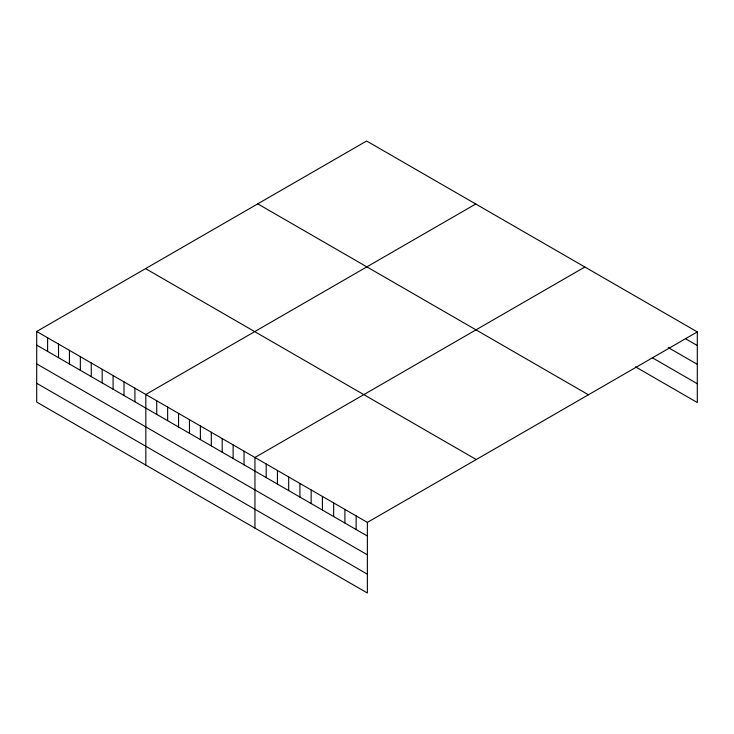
<?xml version="1.0" encoding="UTF-8"?>
<svg xmlns="http://www.w3.org/2000/svg" width="734" height="734" viewBox="0 0 734 734"><rect width="100%" height="100%" fill="white"/><g stroke="black" fill="none" stroke-linecap="round" stroke-linejoin="round"><path stroke-width="1.1" d="M697.3 331.915L366.624 141.001L36.7 331.474L36.7 402.085L367.376 592.999L367.376 522.397L697.3 331.915L697.3 402.526L635.461 366.817M475.742 204.006L145.827 394.479L145.827 465.09M584.87 267.002L254.946 457.484L254.946 528.085M686.061 339.044L697.3 345.531M668.252 347.567L697.3 364.339M652.324 357.752L697.3 383.717M257.744 203.859L588.429 394.773M145.571 268.616L476.256 459.539M36.7 331.474L367.376 522.397M36.7 345.099L367.376 536.013M36.7 363.899L367.376 554.821M36.7 383.276L367.376 574.19M356.137 515.901L356.137 529.517M344.897 509.414L344.897 523.03M333.649 502.918L333.649 516.534M322.409 496.432L322.409 510.047M311.161 489.936L311.161 503.561M299.922 483.449L299.922 497.065M288.682 476.953L288.682 490.578M277.434 470.466L277.434 484.082M266.194 463.971L266.194 477.595M244.037 451.181L244.037 464.796M233.128 444.877L233.128 458.502M222.209 438.583L222.209 452.199M211.3 432.28L211.3 445.896M200.382 425.977L200.382 439.602M189.473 419.683L189.473 433.299M178.564 413.38L178.564 426.995M167.646 407.076L167.646 420.701M156.737 400.782L156.737 414.398M134.909 388.176L134.909 401.801M124 381.882L124 395.498M113.091 375.579L113.091 389.194M102.173 369.275L102.173 382.9M91.264 362.981L91.264 376.597M80.345 356.678L80.345 370.294M69.436 350.375L69.436 364M58.527 344.081L58.527 357.697M47.609 337.778L47.609 351.393"/></g></svg>
